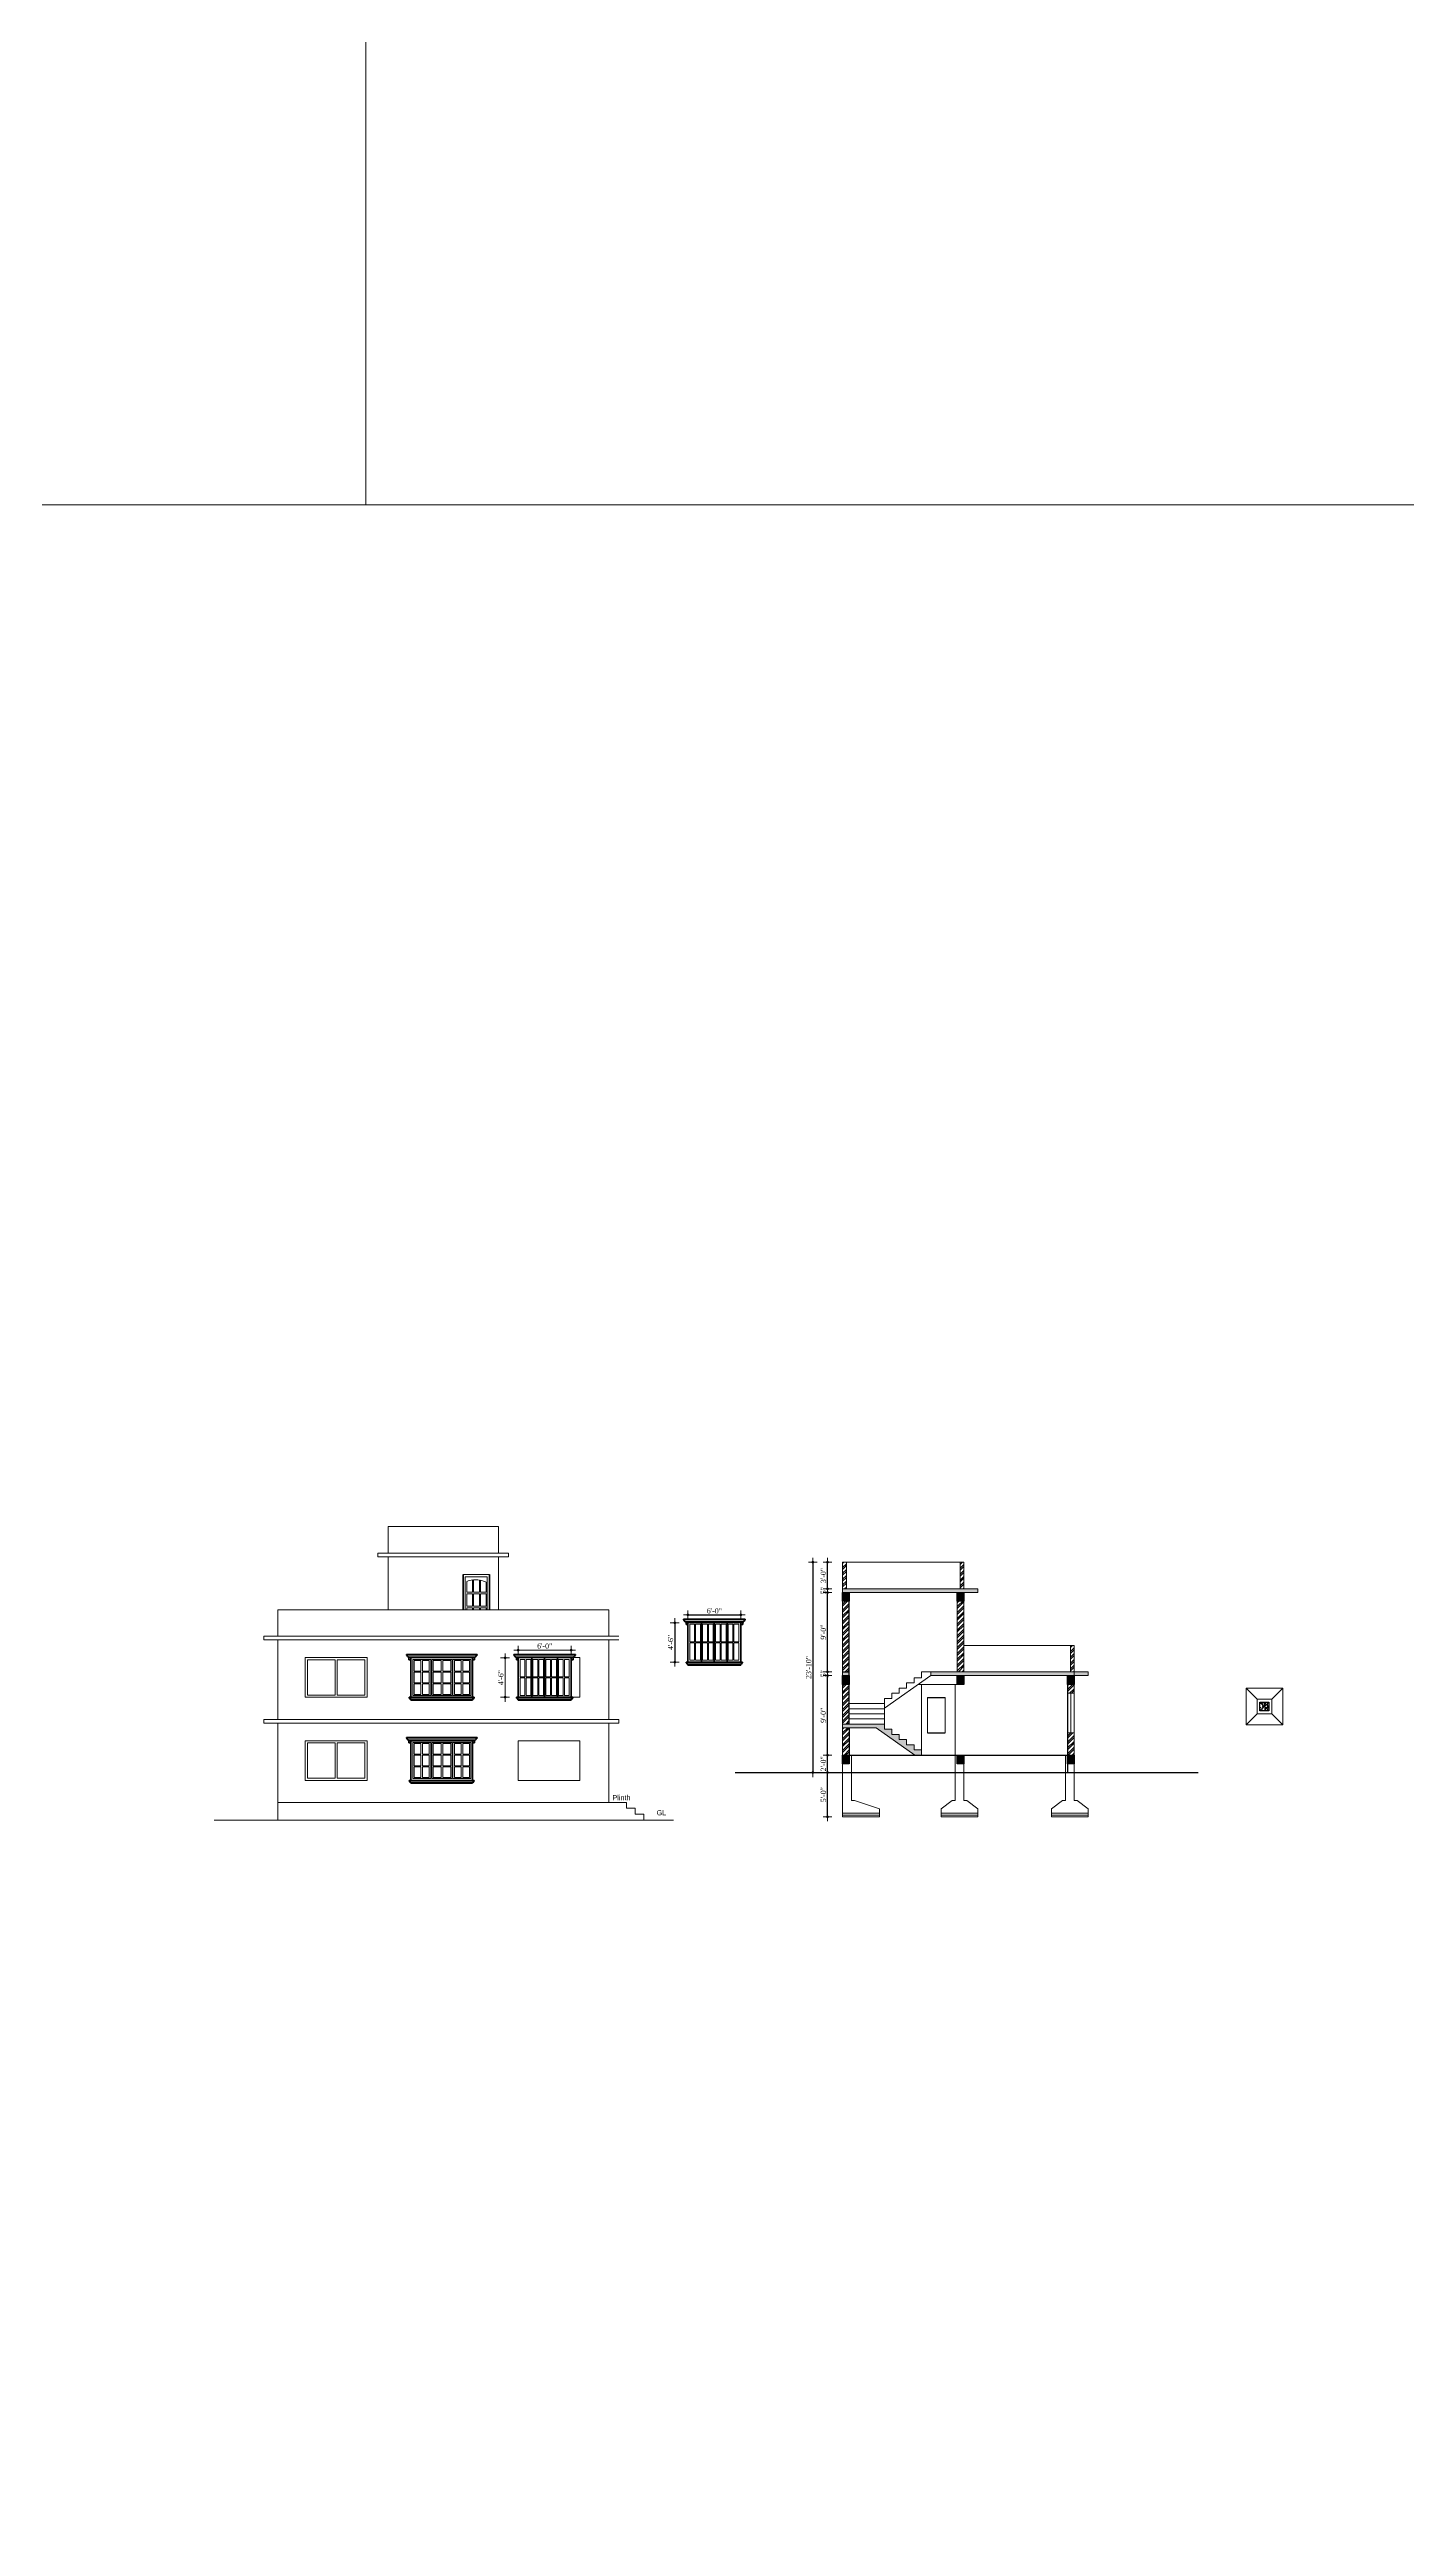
# Model space of a CAD drawing. Header units: inches. Extents: x 897 to 49934, y -34925 to -18564.
# Drawn here: x 26377 to 28222, y -31562 to -28199 of the extents above; entities that cross this region are included whole.
import ezdxf

# ---------------------------------------------------------------- set-up
doc = ezdxf.new("R2010")
doc.units = ezdxf.units.IN
doc.header["$LTSCALE"] = 35
doc.header["$MEASUREMENT"] = 0
doc.header["$PDMODE"] = 34
for name, color, linetype, lineweight in [('CORNICE', 150, 'Continuous', 9), ('DIMENSION', 115, 'Continuous', 15), ('DOOR ELEVATION', 21, 'Continuous', 15), ('ELEVATION', 30, 'Continuous', 35), ('HACTH', 8, 'Continuous', 13), ('SES- Door&Window', 21, 'Continuous', 15), ('SES-Access Road', 2, 'Continuous', 15), ('SES-column', 1, 'Continuous', 30), ('SES-DIMENSION', 142, 'Continuous', 13), ('SES-Elevation', 4, 'Continuous', 15), ('SES-HACTH', 8, 'Continuous', 13), ('SES-REBARS', 1, 'Continuous', 40), ('SES-Wall Plan', 6, 'Continuous', 30), ('WINDOW FRAME', 3, 'Continuous', 15)]:
    doc.layers.add(name, color=color, linetype=linetype, lineweight=lineweight)
doc.layers.add('Layer 1', color=7, linetype='Continuous')
doc.styles.add('7 INCH', font='times.ttf', dxfattribs={"height": 7})
doc.styles.get("Standard").update_dxf_attribs({"font": 'arial.ttf'})
doc.dimstyles.new('7 INCH', dxfattribs={"dimscale": 0, "dimtxt": 7, "dimasz": 1, "dimexe": 2, "dimexo": 9, "dimgap": 2, "dimtad": 1, "dimdec": 0, "dimzin": 3, "dimdsep": 46, "dimlunit": 4, "dimtxsty": '7 INCH', "dimblk": 'DIM', "dimcen": 3, "dimdle": 3, "dimse1": 1, "dimse2": 1, "dimclrd": 256, "dimclre": 256, "dimclrt": 7, "dimadec": 1, "dimazin": 2, "dimtfac": 1, "dimtdec": 0, "dimtix": 1, "dimtofl": 0, "dimtmove": 2, "dimatfit": 3, "dimldrblk": 'ARW', "dimfxl": 2, "dimfrac": 2, "dimtolj": 2, "dimtzin": 0, "dimarcsym": 0})
pattern_1 = [(45, (2382.5, -12414), (-3.9774756, 3.9774756), []), (45, (2385.1517, -12414), (-3.9774756, 3.9774756), [])]

# ---------------------------------------------------------------- blocks, each defined once
blk = doc.blocks.new('dfdsa')
at = {"layer": 'CORNICE'}
for p, q in [((59732.9, -14585.2), (59636.9, -14585.2)), ((59730.6, -14587.3), (59639.2, -14587.3)), ((59730.1, -14587.8), (59639.7, -14587.8)), ((59642.9, -14589), (59640.4, -14589)), ((59642.9, -14591), (59640.4, -14591)), ((59726.9, -14589), (59729.4, -14589)), ((59726.9, -14591), (59729.4, -14591)), ((59729.2, -14643.5), (59640.6, -14643.5)), ((59726.9, -14645.5), (59642.9, -14645.5))]:
    blk.add_line(p, q, dxfattribs=at)
at = {"layer": 'ELEVATION', "linetype": 'Continuous'}
for p, q in [((59732.9, -14584.2), (59636.9, -14584.2)), ((59636.9, -14585.2), (59636.9, -14584.2)), ((59636.9, -14585.2), (59636.9, -14584.2)), ((59639.2, -14587.3), (59639.2, -14587.8)), ((59639.7, -14587.8), (59639.2, -14587.8)), ((59639.7, -14587.8), (59639.7, -14588.5)), ((59640.4, -14588.5), (59639.7, -14588.5)), ((59640.4, -14588.5), (59640.4, -14591.5)), ((59640.4, -14588.5), (59729.4, -14588.5)), ((59642.9, -14591.5), (59640.4, -14591.5)), ((59726.9, -14591.5), (59729.4, -14591.5)), ((59729.4, -14588.5), (59730.1, -14588.5)), ((59729.4, -14588.5), (59729.4, -14591.5)), ((59730.1, -14587.8), (59730.6, -14587.8)), ((59730.1, -14587.8), (59730.1, -14588.5)), ((59730.6, -14587.3), (59730.6, -14587.8)), ((59732.9, -14585.2), (59732.9, -14584.2)), ((59732.9, -14585.2), (59732.9, -14584.2)), ((59640.6, -14643.5), (59640.6, -14642.5)), ((59729.2, -14642.5), (59640.6, -14642.5)), ((59642.9, -14645.5), (59642.9, -14646.5)), ((59726.9, -14646.5), (59642.9, -14646.5)), ((59726.9, -14645.5), (59726.9, -14646.5)), ((59729.2, -14643.5), (59729.2, -14642.5))]:
    blk.add_line(p, q, dxfattribs=at)
blk.add_lwpolyline([(59642.9, -14588.5), (59726.9, -14588.5), (59726.9, -14642.5), (59642.9, -14642.5)], close=True, dxfattribs=at)
for centre, start, end in [((59636.6, -14586.5), 11.637, 78.363), ((59639.2, -14586), 191.637, 270), ((59730.6, -14586), 270, 348.363), ((59733.2, -14586.5), 101.637, 168.363), ((59640.4, -14644.8), 11.637, 78.363), ((59642.9, -14644.2), 191.637, 270), ((59726.9, -14644.2), 270, 348.363), ((59729.4, -14644.8), 101.637, 168.363)]:
    blk.add_arc(centre, 1.29, start, end, dxfattribs=at)
at = {"layer": 'HACTH', "ltscale": 2}
for points in [[(59647.4, -14592.5), (59656.5, -14592.5), (59656.5, -14606.9), (59647.4, -14606.9)], [(59658.8, -14592.5), (59667.9, -14592.5), (59667.9, -14606.9), (59658.8, -14606.9)], [(59673.3, -14592.5), (59684.2, -14592.5), (59684.2, -14606.9), (59673.3, -14606.9)], [(59686.4, -14592.5), (59697.3, -14592.5), (59697.3, -14606.9), (59686.4, -14606.9)], [(59702.3, -14592.5), (59711.4, -14592.5), (59711.4, -14606.9), (59702.3, -14606.9)], [(59713.6, -14592.5), (59722.7, -14592.5), (59722.7, -14606.9), (59713.6, -14606.9)], [(59647.4, -14608.3), (59656.5, -14608.3), (59656.5, -14622.8), (59647.4, -14622.8)], [(59647.4, -14624.1), (59656.5, -14624.1), (59656.5, -14638.5), (59647.4, -14638.5)], [(59658.8, -14608.3), (59667.9, -14608.3), (59667.9, -14622.8), (59658.8, -14622.8)], [(59658.8, -14624.1), (59667.9, -14624.1), (59667.9, -14638.5), (59658.8, -14638.5)], [(59673.3, -14608.3), (59684.2, -14608.3), (59684.2, -14622.8), (59673.3, -14622.8)], [(59673.3, -14624.1), (59684.2, -14624.1), (59684.2, -14638.5), (59673.3, -14638.5)], [(59686.4, -14608.3), (59697.3, -14608.3), (59697.3, -14622.8), (59686.4, -14622.8)], [(59686.4, -14624.1), (59697.3, -14624.1), (59697.3, -14638.5), (59686.4, -14638.5)], [(59702.3, -14608.3), (59711.4, -14608.3), (59711.4, -14622.8), (59702.3, -14622.8)], [(59702.3, -14624.1), (59711.4, -14624.1), (59711.4, -14638.5), (59702.3, -14638.5)], [(59713.6, -14608.3), (59722.7, -14608.3), (59722.7, -14622.8), (59713.6, -14622.8)], [(59713.6, -14624.1), (59722.7, -14624.1), (59722.7, -14638.5), (59713.6, -14638.5)]]:
    blk.add_lwpolyline(points, close=True, dxfattribs=at)
at = {"layer": 'WINDOW FRAME'}
for points in [[(59645.4, -14591), (59669.9, -14591), (59669.9, -14640), (59645.4, -14640)], [(59671.4, -14591), (59698.9, -14591), (59698.9, -14640), (59671.4, -14640)], [(59700.2, -14591), (59724.7, -14591), (59724.7, -14640), (59700.2, -14640)]]:
    blk.add_lwpolyline(points, close=True, dxfattribs=at)
blk = doc.blocks.new('agx')
at = {"layer": 'HACTH', "transparency": 33554483}
h = blk.add_hatch(color=256, dxfattribs=at)
h.dxf.hatch_style = 1
h.paths.add_polyline_path([(24975, -18022.5), (24966, -18022.5), (24966, -18034.5), (24975, -18034.5)])
at = {"layer": 'SES-column'}
blk.add_lwpolyline([(24966, -18022.5), (24975, -18022.5), (24975, -18034.5), (24966, -18034.5), (24966, -18022.5)], dxfattribs=at)
blk = doc.blocks.new('c11')
at = {"layer": 'SES-HACTH', "linetype": 'ByBlock'}
h = blk.add_hatch(dxfattribs=at)
h.set_pattern_fill('AR-CONC', color=256)
h.set_pattern_definition([(50, (-20422.33, 19414.4167), (7.1726018, -0.6275213), [0.75, -8.25]), (355, (-20422.33, 19414.417), (-1.3875133, 7.5219213), [0.6, -6.6]), (100.451444, (-20421.732, 19414.3644), (5.7850885, 6.8943999), [0.637402, -7.0114211]), (46.1842, (-20422.33, 19416.417), (10.6724133, -1.6551928), [1.125, -12.375]), (96.635635, (-20421.441, 19416.279), (9.3466195, 9.741186), [0.9561034, -10.5171376]), (351.184164, (-20422.33, 19416.417), (9.3466195, 9.741186), [0.9, -9.9]), (21, (-20421.33, 19415.9167), (5.9690705, -4.0261889), [0.75, -8.25]), (326, (-20421.33, 19415.917), (2.4331533, 7.2515005), [0.6, -6.6]), (71.451445, (-20420.8325, 19415.581), (8.4022238, 3.2253115), [0.6374019, -7.0114211]), (37.5, (-20422.33, 19414.4167), (0.12159855, 3.32893854), [0, -6.52, 0, -6.7, 0, -6.625]), (7.5, (-20422.33, 19414.4167), (2.63069537, 3.9441171), [0, -3.82, 0, -6.37, 0, -2.525]), (327.5, (-20424.56, 19414.4167), (5.33822436, -0.22554872), [0, -2.5, 0, -7.8, 0, -10.35]), (317.5, (-20425.56, 19414.4167), (5.8318617, 1.0010498), [0, -3.25, 0, -5.18, 0, -7.35])])
h.paths.add_polyline_path([(-6, 6), (-6, -6), (6, -6), (6, 6)])
for p, q in [((-6, 6), (6, -6)), ((6, 6), (-6, -6))]:
    blk.add_line(p, q, dxfattribs=at)
at = {"layer": 'SES-Wall Plan', "linetype": 'ByBlock'}
blk.add_lwpolyline([(-6, 6), (6, 6), (6, -6), (-6, -6)], close=True, dxfattribs=at)
blk = doc.blocks.new('DIM')
at = {"layer": 'SES-DIMENSION'}
h = blk.add_hatch(color=256, dxfattribs=at)
h.paths.add_polyline_path([(0, 1.3), (0, 0), (1.3, 0, 0.414214)])
h.paths.add_polyline_path([(1.3, 0), (0, 0), (0, -1.3, 0.414214)])
h.paths.add_polyline_path([(0, 0), (-1.3, 0, 0.414214), (0, -1.3)])
h.paths.add_polyline_path([(0, 1.3, 0.414214), (-1.3, 0), (0, 0)])
for p, q in [((-6, 0), (6, 0)), ((0, 6), (0, -6))]:
    blk.add_line(p, q, dxfattribs=at)
blk.add_circle((0, 0), 1.28, dxfattribs=at)
blk = doc.blocks.new('*D879')
at = {"layer": 'Defpoints', "color": 0, "transparency": 16777216}
for p in [(27435, -30542.5), (27455.6, -30542.5), (27455.6, -30602.5)]:
    blk.add_point(p, dxfattribs=at)
at = {"layer": 'SES-Access Road', "lineweight": -2, "transparency": 16777216}
blk.add_line((27435, -30601.5), (27435, -30543.5), dxfattribs=at)
for p, rotation in [((27435, -30542.5), 90), ((27435, -30602.5), 270)]:
    blk.add_blockref('DIM', p, dxfattribs=dict(at, rotation=rotation))
at = {"layer": 'SES-Access Road', "color": 7, "transparency": 16777216, "insert": (27429.4, -30572.5), "char_height": 7, "attachment_point": 5, "rotation": 90, "style": '7 INCH'}
blk.add_mtext('\\A2;5\'-0"', dxfattribs=at)
blk = doc.blocks.new('ARW')
at = {"layer": 'SES-DIMENSION'}
blk.add_lwpolyline([(10, 0, 0, 6, 0), (0, 0, 0, 0, 0), (10, 0, 0, 0, 0)], format="xyseb", dxfattribs=at)
blk = doc.blocks.new('*D880')
at = {"layer": 'Defpoints', "color": 0, "transparency": 16777216}
for p in [(27435, -30518.5), (27455.6, -30518.5), (27455.6, -30542.5)]:
    blk.add_point(p, dxfattribs=at)
at = {"layer": 'SES-Access Road', "lineweight": -2, "transparency": 16777216}
blk.add_line((27435, -30541.5), (27435, -30519.5), dxfattribs=at)
for p, rotation in [((27435, -30518.5), 90), ((27435, -30542.5), 270)]:
    blk.add_blockref('DIM', p, dxfattribs=dict(at, rotation=rotation))
at = {"layer": 'SES-Access Road', "color": 7, "transparency": 16777216, "insert": (27429.4, -30530.5), "char_height": 7, "attachment_point": 5, "rotation": 90, "style": '7 INCH'}
blk.add_mtext('\\A2;2\'-0"', dxfattribs=at)
blk = doc.blocks.new('*D881')
at = {"layer": 'Defpoints', "color": 0, "transparency": 16777216}
for p in [(27435, -30410.5), (27455.6, -30410.5), (27455.6, -30518.5)]:
    blk.add_point(p, dxfattribs=at)
at = {"layer": 'SES-Access Road', "lineweight": -2, "transparency": 16777216}
blk.add_line((27435, -30517.5), (27435, -30411.5), dxfattribs=at)
for p, rotation in [((27435, -30410.5), 90), ((27435, -30518.5), 270)]:
    blk.add_blockref('DIM', p, dxfattribs=dict(at, rotation=rotation))
at = {"layer": 'SES-Access Road', "color": 7, "transparency": 16777216, "insert": (27429.4, -30464.5), "char_height": 7, "attachment_point": 5, "rotation": 90, "style": '7 INCH'}
blk.add_mtext('\\A2;9\'-0"', dxfattribs=at)
blk = doc.blocks.new('*D882')
at = {"layer": 'Defpoints', "color": 0, "transparency": 16777216}
for p in [(27435, -30405.5), (27455.6, -30405.5), (27455.6, -30410.5)]:
    blk.add_point(p, dxfattribs=at)
at = {"layer": 'SES-Access Road', "lineweight": -2, "transparency": 16777216}
for p, q in [((27435, -30404.5), (27435, -30403.5)), ((27435, -30411.5), (27435, -30412.5))]:
    blk.add_line(p, q, dxfattribs=at)
for p, rotation in [((27435, -30405.5), 270), ((27435, -30410.5), 90)]:
    blk.add_blockref('DIM', p, dxfattribs=dict(at, rotation=rotation))
at = {"layer": 'SES-Access Road', "color": 7, "transparency": 16777216, "insert": (27429.4, -30408), "char_height": 7, "attachment_point": 5, "rotation": 90, "style": '7 INCH'}
blk.add_mtext('\\A2;5"', dxfattribs=at)
blk = doc.blocks.new('*D883')
at = {"layer": 'Defpoints', "color": 0, "transparency": 16777216}
for p in [(27435, -30297.5), (27455.6, -30297.5), (27455.6, -30405.5)]:
    blk.add_point(p, dxfattribs=at)
at = {"layer": 'SES-Access Road', "lineweight": -2, "transparency": 16777216}
blk.add_line((27435, -30404.5), (27435, -30298.5), dxfattribs=at)
for p, rotation in [((27435, -30297.5), 90), ((27435, -30405.5), 270)]:
    blk.add_blockref('DIM', p, dxfattribs=dict(at, rotation=rotation))
at = {"layer": 'SES-Access Road', "color": 7, "transparency": 16777216, "insert": (27429.4, -30351.5), "char_height": 7, "attachment_point": 5, "rotation": 90, "style": '7 INCH'}
blk.add_mtext('\\A2;9\'-0"', dxfattribs=at)
blk = doc.blocks.new('*D884')
at = {"layer": 'Defpoints', "color": 0, "transparency": 16777216}
for p in [(27435, -30292.5), (27455.6, -30292.5), (27455.6, -30297.5)]:
    blk.add_point(p, dxfattribs=at)
at = {"layer": 'SES-Access Road', "lineweight": -2, "transparency": 16777216}
for p, q in [((27435, -30291.5), (27435, -30290.5)), ((27435, -30298.5), (27435, -30299.5))]:
    blk.add_line(p, q, dxfattribs=at)
for p, rotation in [((27435, -30292.5), 270), ((27435, -30297.5), 90)]:
    blk.add_blockref('DIM', p, dxfattribs=dict(at, rotation=rotation))
at = {"layer": 'SES-Access Road', "color": 7, "transparency": 16777216, "insert": (27429.4, -30295), "char_height": 7, "attachment_point": 5, "rotation": 90, "style": '7 INCH'}
blk.add_mtext('\\A2;5"', dxfattribs=at)
blk = doc.blocks.new('*D885')
at = {"layer": 'Defpoints', "color": 0, "transparency": 16777216}
for p in [(27435, -30256.5), (27455.6, -30256.5), (27455.6, -30292.5)]:
    blk.add_point(p, dxfattribs=at)
at = {"layer": 'SES-Access Road', "lineweight": -2, "transparency": 16777216}
blk.add_line((27435, -30291.5), (27435, -30257.5), dxfattribs=at)
for p, rotation in [((27435, -30256.5), 90), ((27435, -30292.5), 270)]:
    blk.add_blockref('DIM', p, dxfattribs=dict(at, rotation=rotation))
at = {"layer": 'SES-Access Road', "color": 7, "transparency": 16777216, "insert": (27429.4, -30274.5), "char_height": 7, "attachment_point": 5, "rotation": 90, "style": '7 INCH'}
blk.add_mtext('\\A2;3\'-0"', dxfattribs=at)
blk = doc.blocks.new('*D886')
at = {"layer": 'Defpoints', "color": 0, "transparency": 16777216}
for p in [(27460.6, -30256.5), (27415, -30542.5), (27455.6, -30542.5)]:
    blk.add_point(p, dxfattribs=at)
at = {"layer": 'SES-Access Road', "lineweight": -2, "transparency": 16777216}
blk.add_line((27415, -30257.5), (27415, -30541.5), dxfattribs=at)
for p, rotation in [((27415, -30256.5), 90), ((27415, -30542.5), 270)]:
    blk.add_blockref('DIM', p, dxfattribs=dict(at, rotation=rotation))
at = {"layer": 'SES-Access Road', "color": 7, "transparency": 16777216, "insert": (27409.4, -30399.5), "char_height": 7, "attachment_point": 5, "rotation": 90, "style": '7 INCH'}
blk.add_mtext('\\A2;23\'-10"', dxfattribs=at)
blk = doc.blocks.new('*D1070')
at = {"layer": 'Defpoints', "color": 0, "lineweight": -2, "ltscale": 2, "transparency": 16777216}
for p in [(62946.8, 9707), (62928.9, 9653.5), (62946.8, 9653.5)]:
    blk.add_point(p, dxfattribs=at)
at = {"layer": 'DIMENSION', "lineweight": -2, "ltscale": 2, "transparency": 16777216}
blk.add_line((62928.9, 9706), (62928.9, 9654.5), dxfattribs=at)
for p, rotation in [((62928.9, 9707), 90), ((62928.9, 9653.5), 270)]:
    blk.add_blockref('DIM', p, dxfattribs=dict(at, rotation=rotation))
at = {"layer": 'DIMENSION', "color": 7, "ltscale": 2, "transparency": 16777216, "insert": (62923.3, 9680.3), "char_height": 7, "attachment_point": 5, "rotation": 90, "style": '7 INCH'}
blk.add_mtext('\\A2;4\'-6"', dxfattribs=at)
blk = doc.blocks.new('*D1071')
at = {"layer": 'Defpoints', "color": 0, "lineweight": -2, "ltscale": 2, "transparency": 16777216}
for p in [(62946.8, 9707), (63018.8, 9717.6), (63018.8, 9707)]:
    blk.add_point(p, dxfattribs=at)
at = {"layer": 'DIMENSION', "lineweight": -2, "ltscale": 2, "transparency": 16777216}
blk.add_line((62947.8, 9717.6), (63017.8, 9717.6), dxfattribs=at)
at = {"layer": 'DIMENSION', "lineweight": -2, "ltscale": 2, "transparency": 16777216, "rotation": 180}
blk.add_blockref('DIM', (62946.8, 9717.6), dxfattribs=at)
at = {"layer": 'DIMENSION', "lineweight": -2, "ltscale": 2, "transparency": 16777216}
blk.add_blockref('DIM', (63018.8, 9717.6), dxfattribs=at)
at = {"layer": 'DIMENSION', "color": 7, "ltscale": 2, "transparency": 16777216, "insert": (62982.8, 9723.1), "char_height": 7, "attachment_point": 5, "style": '7 INCH'}
blk.add_mtext('\\A2;6\'-0"', dxfattribs=at)
blk = doc.blocks.new('*D1073')
at = {"layer": 'Defpoints', "color": 0, "ltscale": 2, "transparency": 16777216}
for p in [(27245.2, -30338.6), (27227.3, -30392.1), (27245.2, -30392.1)]:
    blk.add_point(p, dxfattribs=at)
at = {"layer": 'DIMENSION', "lineweight": -2, "ltscale": 2, "transparency": 16777216}
blk.add_line((27227.3, -30339.6), (27227.3, -30391.1), dxfattribs=at)
for p, rotation in [((27227.3, -30338.6), 90), ((27227.3, -30392.1), 270)]:
    blk.add_blockref('DIM', p, dxfattribs=dict(at, rotation=rotation))
at = {"layer": 'DIMENSION', "color": 7, "ltscale": 2, "transparency": 16777216, "insert": (27221.7, -30365.4), "char_height": 7, "attachment_point": 5, "rotation": 90, "style": '7 INCH'}
blk.add_mtext('\\A2;4\'-6"', dxfattribs=at)
blk = doc.blocks.new('*D1074')
at = {"layer": 'Defpoints', "color": 0, "ltscale": 2, "transparency": 16777216}
for p in [(27317.2, -30328.1), (27245.2, -30338.6), (27317.2, -30338.6)]:
    blk.add_point(p, dxfattribs=at)
at = {"layer": 'DIMENSION', "lineweight": -2, "ltscale": 2, "transparency": 16777216}
blk.add_line((27246.2, -30328.1), (27316.2, -30328.1), dxfattribs=at)
at = {"layer": 'DIMENSION', "lineweight": -2, "ltscale": 2, "transparency": 16777216, "rotation": 180}
blk.add_blockref('DIM', (27245.2, -30328.1), dxfattribs=at)
at = {"layer": 'DIMENSION', "lineweight": -2, "ltscale": 2, "transparency": 16777216}
blk.add_blockref('DIM', (27317.2, -30328.1), dxfattribs=at)
at = {"layer": 'DIMENSION', "color": 7, "ltscale": 2, "transparency": 16777216, "insert": (27281.2, -30322.6), "char_height": 7, "attachment_point": 5, "style": '7 INCH'}
blk.add_mtext('\\A2;6\'-0"', dxfattribs=at)
blk = doc.blocks.new('A$C12450426')
at = {"layer": 'CORNICE'}
for p, q in [((78, 57.3), (-6, 57.3)), ((75.7, 55.2), (-3.7, 55.2)), ((75.2, 54.7), (-3.2, 54.7)), ((0, 53.5), (-2.5, 53.5)), ((0, 51.5), (-2.5, 51.5)), ((72, 53.5), (74.5, 53.5)), ((72, 51.5), (74.5, 51.5)), ((74.3, -1), (-2.3, -1)), ((72, -3), (0, -3))]:
    blk.add_line(p, q, dxfattribs=at)
at = {"layer": 'DIMENSION', "ltscale": 2}
for p, q in [((9.1, 51.5), (9.1, 27.8)), ((10.6, 51.5), (10.6, 27.8)), ((26.5, 51.5), (26.5, 27.8)), ((28, 51.5), (28, 27.8)), ((43.9, 51.5), (43.9, 27.8)), ((45.4, 51.5), (45.4, 27.8)), ((61.2, 51.5), (61.2, 27.8)), ((62.7, 51.5), (62.7, 27.8)), ((2.5, 27.8), (9.1, 27.8)), ((2.5, 26.3), (9.1, 26.3)), ((9.1, 26.3), (9.1, 2.5)), ((10.6, 27.8), (17.1, 27.8)), ((10.6, 26.3), (10.6, 2.5)), ((10.6, 26.3), (17.1, 26.3)), ((19.9, 27.8), (26.5, 27.8)), ((19.9, 26.3), (26.5, 26.3)), ((26.5, 26.3), (26.5, 2.5)), ((28, 27.8), (34.6, 27.8)), ((28, 26.3), (28, 2.5)), ((28, 26.3), (34.6, 26.3)), ((37.4, 27.8), (43.9, 27.8)), ((37.4, 26.3), (43.9, 26.3)), ((43.9, 26.3), (43.9, 2.5)), ((45.4, 27.8), (52, 27.8)), ((45.4, 26.3), (45.4, 2.5)), ((45.4, 26.3), (52, 26.3)), ((54.6, 27.8), (61.2, 27.8)), ((54.6, 26.3), (61.2, 26.3)), ((61.2, 26.3), (61.2, 2.5)), ((62.7, 27.8), (69.2, 27.8)), ((62.7, 26.3), (62.7, 2.5)), ((62.7, 26.3), (69.2, 26.3))]:
    blk.add_line(p, q, dxfattribs=at)
at = {"layer": 'ELEVATION', "linetype": 'Continuous'}
for p, q in [((78, 58.3), (-6, 58.3)), ((-6, 57.3), (-6, 58.3)), ((-6, 57.3), (-6, 58.3)), ((-3.7, 55.2), (-3.7, 54.7)), ((-3.2, 54.7), (-3.7, 54.7)), ((-3.2, 54.7), (-3.2, 54)), ((-2.5, 54), (-3.2, 54)), ((-2.5, 54), (-2.5, 51)), ((-2.5, 54), (74.5, 54)), ((0, 51), (-2.5, 51)), ((18.5, 54), (18.5, 0)), ((35.9, 54), (35.9, 0)), ((53.3, 54), (53.3, 0)), ((72, 51), (74.5, 51)), ((74.5, 54), (75.2, 54)), ((74.5, 54), (74.5, 51)), ((75.2, 54.7), (75.7, 54.7)), ((75.2, 54.7), (75.2, 54)), ((75.7, 55.2), (75.7, 54.7)), ((78, 57.3), (78, 58.3)), ((78, 57.3), (78, 58.3)), ((-2.3, -1), (-2.3, 0)), ((74.3, 0), (-2.3, 0)), ((74.3, -1), (74.3, 0)), ((0, -3), (0, -4)), ((72, -4), (0, -4)), ((72, -3), (72, -4))]:
    blk.add_line(p, q, dxfattribs=at)
blk.add_lwpolyline([(0, 54), (72, 54), (72, 0), (0, 0)], close=True, dxfattribs=at)
for centre, start, end in [((-6.3, 56), 11.637, 78.363), ((-3.7, 56.5), 191.637, 270), ((75.7, 56.5), 270, 348.363), ((78.3, 56), 101.637, 168.363), ((-2.5, -2.3), 11.637, 78.363), ((0, -1.7), 191.637, 270), ((72, -1.7), 270, 348.363), ((74.5, -2.3), 101.637, 168.363)]:
    blk.add_arc(centre, 1.29, start, end, dxfattribs=at)
at = {"layer": 'WINDOW FRAME'}
for points in [[(2.5, 27.8), (2.5, 51.5), (9.1, 51.5)], [(10.6, 51.5), (17.1, 51.5), (17.1, 27.8)], [(19.9, 27.8), (19.9, 51.5), (26.5, 51.5)], [(28, 51.5), (34.6, 51.5), (34.6, 27.8)], [(37.4, 27.8), (37.4, 51.5), (43.9, 51.5)], [(45.4, 51.5), (52, 51.5), (52, 27.8)], [(54.6, 27.8), (54.6, 51.5), (61.2, 51.5)], [(62.7, 51.5), (69.2, 51.5), (69.2, 27.8)], [(9.1, 2.5), (2.5, 2.5), (2.5, 26.3)], [(17.1, 26.3), (17.1, 2.5), (10.6, 2.5)], [(26.5, 2.5), (19.9, 2.5), (19.9, 26.3)], [(34.6, 26.3), (34.6, 2.5), (28, 2.5)], [(43.9, 2.5), (37.4, 2.5), (37.4, 26.3)], [(52, 26.3), (52, 2.5), (45.4, 2.5)], [(61.2, 2.5), (54.6, 2.5), (54.6, 26.3)], [(69.2, 26.3), (69.2, 2.5), (62.7, 2.5)]]:
    blk.add_lwpolyline(points, dxfattribs=at)
at = {"layer": 'DIMENSION', "ltscale": 2}
dim = blk.add_linear_dim(base=(72, 64), p1=(0, 53.5), p2=(72, 53.5), dimstyle='7 INCH', override={"dimscale": 1}, dxfattribs=at)
dim.commit()
dim.dimension.update_dxf_attribs({"geometry": '*D1071', "text_midpoint": (36, 69.6), "insert": (-62946.8, -9653.5)})
dim = blk.add_linear_dim(base=(-17.9005636, 0), p1=(0, 53.5), p2=(0, 0), angle=90, dimstyle='7 INCH', override={"dimscale": 1}, dxfattribs=at)
dim.commit()
dim.dimension.update_dxf_attribs({"geometry": '*D1070', "text_midpoint": (-23.461126, 26.75), "insert": (-62946.8044633, -9653.5343825)})

msp = doc.modelspace()

# ---------------------------------------------------------------- hatches: boundary and pattern name
at = {"layer": 'HACTH', "transparency": 33554483}
h = msp.add_hatch(dxfattribs=at)
h.set_pattern_fill('ANSI32', color=256, scale=15)
h.set_pattern_definition([(45, (2222.6086, -12301), (-3.9774756, 3.9774756), []), (45, (2225.26, -12301), (-3.9774756, 3.9774756), [])])
h.paths.add_polyline_path([(27455.61, -30256.5), (27460.61, -30256.5), (27460.61, -30292.5), (27455.61, -30292.5)])
h = msp.add_hatch(dxfattribs=at)
h.set_pattern_fill('ANSI32', color=256, scale=15)
h.set_pattern_definition([(45, (2232.6086, -12301), (-3.9774756, 3.9774756), []), (45, (2235.26, -12301), (-3.9774756, 3.9774756), [])])
h.paths.add_polyline_path([(27620.5, -30256.5), (27615.5, -30256.5), (27615.5, -30292.5), (27620.5, -30292.5)])
h = msp.add_hatch(color=256, dxfattribs=at)
h.dxf.hatch_style = 1
h.paths.add_polyline_path([(27639.5, -30292.5), (27455.61, -30292.5), (27455.61, -30297.5), (27639.5, -30297.5)])
h = msp.add_hatch(dxfattribs=at)
h.set_pattern_fill('ANSI32', color=256, scale=15)
h.set_pattern_definition(pattern_1)
h.paths.add_polyline_path([(27620.5, -30297.5), (27611.5, -30297.5), (27611.5, -30405.5), (27620.5, -30405.5)])
h.paths.add_polyline_path([(27464.61, -30297.5), (27455.61, -30297.5), (27455.61, -30405.5), (27464.61, -30405.5)])
h = msp.add_hatch(dxfattribs=at)
h.set_pattern_fill('ANSI32', color=256, scale=15)
h.set_pattern_definition(pattern_1)
h.paths.add_polyline_path([(27770.39, -30369.5), (27765.39, -30369.5), (27765.39, -30405.5), (27770.39, -30405.5)])
h = msp.add_hatch(color=256, dxfattribs=at)
h.dxf.hatch_style = 1
h.paths.add_polyline_path([(27464.61, -30405.5), (27455.61, -30405.5), (27455.61, -30410.5), (27464.61, -30410.5)])
h.paths.add_polyline_path([(27789.39, -30405.5), (27575.61, -30405.5), (27575.61, -30410.5), (27789.39, -30410.5)])
h = msp.add_hatch(dxfattribs=at)
h.set_pattern_fill('ANSI32', color=256, scale=15)
h.set_pattern_definition(pattern_1)
h.paths.add_polyline_path([(27464.61, -30410.5), (27455.61, -30410.5), (27455.61, -30476.5), (27464.61, -30476.5)])
h.paths.add_polyline_path([(27464.61, -30481.5), (27455.61, -30481.5), (27455.61, -30518.5), (27464.61, -30518.5)])
h = msp.add_hatch(dxfattribs=at)
h.set_pattern_fill('ANSI32', color=256, scale=15)
h.set_pattern_definition(pattern_1)
h.paths.add_polyline_path([(27770.39, -30488.5), (27761.39, -30488.5), (27761.39, -30518.5), (27770.39, -30518.5)])
h.paths.add_polyline_path([(27770.39, -30422.5), (27761.39, -30422.5), (27761.39, -30434.5), (27770.39, -30434.5)])
h = msp.add_hatch(color=256, dxfattribs=at)
h.dxf.hatch_style = 1
h.paths.add_polyline_path([(27532.61, -30490.5), (27522.61, -30490.5), (27522.61, -30483.5), (27512.61, -30483.5), (27512.61, -30476.5), (27455.61, -30476.5), (27455.61, -30481.5), (27501.03, -30481.5), (27553.89, -30518.5), (27562.61, -30518.5), (27562.61, -30511.5), (27552.61, -30511.5), (27552.61, -30504.5), (27542.61, -30504.5), (27542.61, -30497.5), (27532.61, -30497.5)])

# ---------------------------------------------------------------- linework, layer by layer
at = {"layer": 'CORNICE'}
for p, q in [((27323.17, -30334.88), (27239.17, -30334.88)), ((27320.91, -30336.91), (27241.43, -30336.91)), ((27320.41, -30337.4), (27241.93, -30337.4)), ((27245.17, -30338.65), (27242.67, -30338.65)), ((27245.17, -30340.65), (27242.67, -30340.65)), ((27317.17, -30338.65), (27319.67, -30338.65)), ((27317.17, -30340.65), (27319.67, -30340.65)), ((27319.43, -30393.15), (27242.91, -30393.15)), ((27317.17, -30395.18), (27245.17, -30395.18))]:
    msp.add_line(p, q, dxfattribs=at)
at = {"layer": 'DIMENSION', "ltscale": 2}
for p, q in [((27247.67, -30364.4), (27254.23, -30364.4)), ((27247.67, -30365.9), (27254.23, -30365.9)), ((27254.23, -30340.65), (27254.23, -30364.4)), ((27254.23, -30365.9), (27254.23, -30389.65)), ((27255.73, -30340.65), (27255.73, -30364.4)), ((27255.73, -30364.4), (27262.29, -30364.4)), ((27255.73, -30365.9), (27255.73, -30389.65)), ((27255.73, -30365.9), (27262.29, -30365.9)), ((27265.11, -30364.4), (27271.67, -30364.4)), ((27265.11, -30365.9), (27271.67, -30365.9)), ((27271.67, -30340.65), (27271.67, -30364.4)), ((27271.67, -30365.9), (27271.67, -30389.65)), ((27273.17, -30340.65), (27273.17, -30364.4)), ((27273.17, -30364.4), (27279.73, -30364.4)), ((27273.17, -30365.9), (27273.17, -30389.65)), ((27273.17, -30365.9), (27279.73, -30365.9)), ((27282.53, -30364.4), (27289.09, -30364.4)), ((27282.53, -30365.9), (27289.09, -30365.9)), ((27289.09, -30340.65), (27289.09, -30364.4)), ((27289.09, -30365.9), (27289.09, -30389.65)), ((27290.59, -30340.65), (27290.59, -30364.4)), ((27290.59, -30364.4), (27297.16, -30364.4)), ((27290.59, -30365.9), (27290.59, -30389.65)), ((27290.59, -30365.9), (27297.16, -30365.9)), ((27299.79, -30364.4), (27306.35, -30364.4)), ((27299.79, -30365.9), (27306.35, -30365.9)), ((27306.35, -30340.65), (27306.35, -30364.4)), ((27306.35, -30365.9), (27306.35, -30389.65)), ((27307.85, -30340.65), (27307.85, -30364.4)), ((27307.85, -30364.4), (27314.41, -30364.4)), ((27307.85, -30365.9), (27307.85, -30389.65)), ((27307.85, -30365.9), (27314.41, -30365.9))]:
    msp.add_line(p, q, dxfattribs=at)
for points in [[(26952.38, -30280.47), (26952.38, -30296.97), (26944.65, -30296.97), (26944.65, -30282.36)], [(26961.64, -30280.59), (26961.64, -30296.97), (26953.91, -30296.97), (26953.91, -30280.32)], [(26970.99, -30283.4), (26970.99, -30296.97), (26963.26, -30296.97), (26963.26, -30280.88)], [(26944.65, -30321), (26944.65, -30318.58), (26952.38, -30318.58), (26952.38, -30321)], [(26953.91, -30321), (26953.91, -30318.58), (26961.64, -30318.58), (26961.64, -30321)], [(26963.26, -30321), (26963.26, -30318.58), (26970.99, -30318.58), (26970.99, -30321)]]:
    msp.add_lwpolyline(points, dxfattribs=at)
for points in [[(26944.65, -30299.26), (26952.38, -30299.26), (26952.38, -30315.98), (26944.65, -30315.98)], [(26953.91, -30299.26), (26961.64, -30299.26), (26961.64, -30315.98), (26953.91, -30315.98)], [(26963.26, -30299.26), (26970.99, -30299.26), (26970.99, -30315.98), (26963.26, -30315.98)]]:
    msp.add_lwpolyline(points, close=True, dxfattribs=at)
for start, end in [(97.02486, 110.35454), (81.48444, 94.44203), (65.11157, 78.73634)]:
    msp.add_arc((26956.57, -30314.49), 34.27, start, end, dxfattribs=at)
at = {"layer": 'DOOR ELEVATION'}
for p, q in [((26942.5, -30276), (26942.5, -30321)), ((26942.5, -30276), (26972.5, -30276)), ((26972.5, -30276), (26972.5, -30321))]:
    msp.add_line(p, q, dxfattribs=at)
at = {"layer": 'ELEVATION'}
for p, q in [((26939.5, -30273), (26939.5, -30321)), ((26975.5, -30273), (26975.5, -30321))]:
    msp.add_line(p, q, dxfattribs=at)
at = {"layer": 'ELEVATION', "linetype": 'Continuous'}
for p, q in [((27323.17, -30333.88), (27239.17, -30333.88)), ((27239.17, -30334.88), (27239.17, -30333.88)), ((27239.17, -30334.88), (27239.17, -30333.88)), ((27241.43, -30336.91), (27241.43, -30337.4)), ((27241.93, -30337.4), (27241.43, -30337.4)), ((27241.93, -30337.4), (27241.93, -30338.15)), ((27242.67, -30338.15), (27241.93, -30338.15)), ((27242.67, -30338.15), (27242.67, -30341.15)), ((27242.67, -30338.15), (27319.67, -30338.15)), ((27245.17, -30341.15), (27242.67, -30341.15)), ((27263.63, -30338.15), (27263.63, -30392.15)), ((27281.07, -30338.15), (27281.07, -30392.15)), ((27298.49, -30338.15), (27298.49, -30392.15)), ((27317.17, -30341.15), (27319.67, -30341.15)), ((27319.67, -30338.15), (27320.41, -30338.15)), ((27319.67, -30338.15), (27319.67, -30341.15)), ((27320.41, -30337.4), (27320.91, -30337.4)), ((27320.41, -30337.4), (27320.41, -30338.15)), ((27320.91, -30336.91), (27320.91, -30337.4)), ((27323.17, -30334.88), (27323.17, -30333.88)), ((27323.17, -30334.88), (27323.17, -30333.88)), ((27242.91, -30393.15), (27242.91, -30392.15)), ((27319.43, -30392.15), (27242.91, -30392.15)), ((27245.17, -30395.18), (27245.17, -30396.15)), ((27317.17, -30396.15), (27245.17, -30396.15)), ((27317.17, -30395.18), (27317.17, -30396.15)), ((27319.43, -30393.15), (27319.43, -30392.15))]:
    msp.add_line(p, q, dxfattribs=at)
msp.add_lwpolyline([(27245.17, -30338.15), (27317.17, -30338.15), (27317.17, -30392.15), (27245.17, -30392.15)], close=True, dxfattribs=at)
for centre, start, end in [((27238.91, -30336.14), 11.637, 78.363), ((27241.43, -30335.62), 191.637, 270), ((27320.91, -30335.62), 270, 348.363), ((27323.43, -30336.14), 101.637, 168.363), ((27242.65, -30394.41), 11.637, 78.363), ((27245.17, -30393.89), 191.637, 270), ((27317.17, -30393.89), 270, 348.363), ((27319.69, -30394.41), 101.637, 168.363)]:
    msp.add_arc(centre, 1.29, start, end, dxfattribs=at)
at = {"layer": 'Layer 1'}
for p, q in [((27464.61, -30476.5), (27464.61, -30297.5)), ((27455.61, -30405.5), (27464.61, -30405.5)), ((27455.61, -30410.5), (27464.61, -30410.5)), ((27761.39, -30410.5), (27761.39, -30542.5)), ((27571.05, -30440.5), (27594.99, -30440.5)), ((27464.61, -30481.5), (27464.61, -30530.5)), ((27571.05, -30488.5), (27594.99, -30488.5)), ((27455.61, -30518.5), (27770.39, -30518.5)), ((27309.5, -30542.5), (27939, -30542.5))]:
    msp.add_line(p, q, dxfattribs=at)
at = {"layer": 'SES-Access Road'}
for p, q in [((27455.61, -30256.5), (27455.61, -30602.5)), ((27620.5, -30256.5), (27458.11, -30256.5)), ((27639.5, -30292.5), (27455.61, -30292.5)), ((27639.5, -30297.5), (27455.61, -30297.5)), ((27611.5, -30297.5), (27611.5, -30405.5)), ((27620.5, -30297.5), (27620.5, -30405.5)), ((27639.5, -30292.5), (27639.5, -30297.5)), ((27770.39, -30369.5), (27620.5, -30369.5)), ((27770.39, -30580.5), (27770.39, -30369.5)), ((27611.5, -30422.5), (27558.47, -30422.5)), ((27562.61, -30405.5), (27789.39, -30405.5)), ((27562.61, -30422.5), (27562.61, -30518.5)), ((27575.61, -30410.5), (27789.39, -30410.5)), ((27608.5, -30580.5), (27608.5, -30422.5)), ((27789.39, -30410.5), (27789.39, -30405.5)), ((28019, -30442.5), (28004, -30427.5)), ((28039, -30442.5), (28054, -30427.5)), ((27512.61, -30476.5), (27512.61, -30441.5)), ((28019, -30462.5), (28004, -30477.5)), ((28039, -30462.5), (28054, -30477.5)), ((27467.61, -30580.5), (27467.61, -30518.5)), ((27620.5, -30580.5), (27620.5, -30530.5)), ((27758.39, -30580.5), (27758.39, -30518.5)), ((27455.61, -30597.5), (27505.61, -30597.5)), ((27455.61, -30600.5), (27505.61, -30600.5)), ((27467.61, -30580.5), (27471.61, -30580.5)), ((27471.61, -30580.5), (27505.61, -30591.5)), ((27505.61, -30591.5), (27505.61, -30602.5)), ((27589.5, -30591.5), (27589.5, -30602.5)), ((27589.5, -30597.5), (27639.5, -30597.5)), ((27589.5, -30600.5), (27639.5, -30600.5)), ((27604.5, -30580.5), (27608.5, -30580.5)), ((27620.5, -30580.5), (27624.5, -30580.5)), ((27639.5, -30591.5), (27639.5, -30602.5)), ((27739.39, -30591.5), (27739.39, -30602.5)), ((27739.39, -30597.5), (27789.39, -30597.5)), ((27739.39, -30600.5), (27789.39, -30600.5)), ((27754.39, -30580.5), (27758.39, -30580.5)), ((27770.39, -30580.5), (27774.39, -30580.5)), ((27789.39, -30591.5), (27789.39, -30602.5)), ((27455.61, -30602.5), (27505.61, -30602.5)), ((27589.5, -30602.5), (27639.5, -30602.5)), ((27739.39, -30602.5), (27789.39, -30602.5))]:
    msp.add_line(p, q, dxfattribs=at)
for points in [[(26807.5, -25999.5), (32541.5, -25999.5), (32541.5, -28818.5), (26807.5, -28818.5)], [(23903, -28818.5), (32541.5, -28818.5), (32541.5, -34925), (23903, -34925)], [(28019, -30442.5), (28039, -30442.5), (28039, -30462.5), (28019, -30462.5)], [(28023, -30446.5), (28035, -30446.5), (28035, -30458.5), (28023, -30458.5)]]:
    msp.add_lwpolyline(points, close=True, dxfattribs=at)
for points in [[(27455.61, -30292.5), (27455.61, -30256.5), (27460.61, -30256.5), (27460.61, -30292.5)], [(27620.5, -30292.5), (27620.5, -30256.5), (27615.5, -30256.5), (27615.5, -30292.5)], [(27770.39, -30405.5), (27770.39, -30369.5), (27765.39, -30369.5), (27765.39, -30405.5)], [(27512.61, -30448.5), (27512.61, -30441.5), (27522.61, -30441.5), (27522.61, -30434.5), (27532.61, -30434.5), (27532.61, -30427.5), (27542.61, -30427.5), (27542.61, -30420.5), (27552.61, -30420.5), (27552.61, -30413.5), (27562.61, -30413.5), (27562.61, -30405.5)], [(27512.61, -30454.6), (27575.61, -30410.5)], [(27575.61, -30410.5), (27575.61, -30405.5)], [(28004, -30427.5), (28004, -30477.5), (28054, -30477.5), (28054, -30427.5), (28004, -30427.5)], [(27512.61, -30448.5), (27464.61, -30448.5)], [(27512.61, -30455.5), (27464.61, -30455.5)], [(27512.61, -30462.5), (27464.61, -30462.5)], [(27562.61, -30518.5), (27562.61, -30511.5), (27552.61, -30511.5), (27552.61, -30504.5), (27542.61, -30504.5), (27542.61, -30497.5), (27532.61, -30497.5), (27532.61, -30490.5), (27522.61, -30490.5), (27522.61, -30483.5), (27512.61, -30483.5), (27512.61, -30476.5), (27455.61, -30476.5)], [(27553.89, -30518.5), (27501.03, -30481.5), (27455.61, -30481.5)], [(27512.61, -30469.5), (27464.61, -30469.5)], [(27604.5, -30580.5), (27589.5, -30591.5)], [(27624.5, -30580.5), (27639.5, -30591.5)], [(27754.39, -30580.5), (27739.39, -30591.5)], [(27774.39, -30580.5), (27789.39, -30591.5)]]:
    msp.add_lwpolyline(points, dxfattribs=at)
at = {"layer": 'SES-Elevation'}
for p, q in [((26837.5, -30208), (26837.5, -30244)), ((26837.5, -30208), (26987.5, -30208)), ((26987.5, -30208), (26987.5, -30244)), ((26823.5, -30244), (27001.5, -30244)), ((26823.5, -30244), (26823.5, -30249)), ((26823.5, -30249), (27001.5, -30249)), ((26837.5, -30249), (26837.5, -30321)), ((26987.5, -30249), (26987.5, -30321)), ((27001.5, -30244), (27001.5, -30249)), ((26939.5, -30273), (26975.5, -30273)), ((26687.5, -30321), (26687.5, -30357)), ((26687.5, -30321), (27137.5, -30321)), ((27137.5, -30321), (27137.5, -30357)), ((26668.5, -30357), (27151.5, -30357)), ((26668.5, -30357), (26668.5, -30362)), ((26668.5, -30362), (27151.5, -30362)), ((26687.5, -30362), (26687.5, -30470)), ((27137.5, -30362), (27137.5, -30470)), ((26725, -30386), (26809, -30386)), ((26725, -30386), (26725, -30440)), ((26728, -30389), (26765.5, -30389)), ((26728, -30389), (26728, -30437)), ((26765.5, -30389), (26765.5, -30437)), ((26768.5, -30389), (26806, -30389)), ((26768.5, -30389), (26768.5, -30437)), ((26806, -30389), (26806, -30437)), ((26809, -30386), (26809, -30440)), ((26868.5, -30386), (26952.5, -30386)), ((26868.5, -30386), (26868.5, -30440)), ((26952.5, -30386), (26952.5, -30440)), ((27014.5, -30386), (27098.5, -30386)), ((27014.5, -30386), (27014.5, -30440)), ((27098.5, -30386), (27098.5, -30440)), ((26725, -30440), (26809, -30440)), ((26728, -30437), (26765.5, -30437)), ((26768.5, -30437), (26806, -30437)), ((26868.5, -30440), (26952.5, -30440)), ((27014.5, -30440), (27098.5, -30440)), ((26668.5, -30470), (27151.5, -30470)), ((26668.5, -30470), (26668.5, -30475)), ((26668.5, -30475), (27151.5, -30475)), ((26687.5, -30475), (26687.5, -30607)), ((26725, -30499), (26725, -30553)), ((26725, -30499), (26809, -30499)), ((26809, -30499), (26809, -30553)), ((26868.5, -30499), (26868.5, -30553)), ((26868.5, -30499), (26952.5, -30499)), ((26952.5, -30499), (26952.5, -30553)), ((27014.5, -30499), (27014.5, -30553)), ((27014.5, -30499), (27098.5, -30499)), ((27098.5, -30499), (27098.5, -30553)), ((27137.5, -30475), (27137.5, -30583)), ((27151.5, -30470), (27151.5, -30475)), ((26728, -30502), (26765.5, -30502)), ((26728, -30502), (26728, -30550)), ((26765.5, -30502), (26765.5, -30550)), ((26768.5, -30502), (26768.5, -30550)), ((26768.5, -30502), (26806, -30502)), ((26806, -30502), (26806, -30550)), ((26725, -30553), (26809, -30553)), ((26728, -30550), (26765.5, -30550)), ((26768.5, -30550), (26806, -30550)), ((26868.5, -30553), (26952.5, -30553)), ((27014.5, -30553), (27098.5, -30553)), ((26687.5, -30583), (27161.5, -30583)), ((26601.16, -30607), (27225.66, -30607))]:
    msp.add_line(p, q, dxfattribs=at)
msp.add_lwpolyline([(27185.5, -30607), (27185.5, -30599), (27173.5, -30599), (27173.5, -30591), (27161.5, -30591), (27161.5, -30583), (27137.5, -30583)], dxfattribs=at)
at = {"layer": 'WINDOW FRAME'}
for p, q in [((27571.05, -30488.5), (27571.05, -30440.5)), ((27594.99, -30488.5), (27594.99, -30440.5)), ((27761.39, -30434.5), (27770.39, -30434.5)), ((27765.89, -30434.5), (27765.89, -30488.5)), ((27761.39, -30488.5), (27770.39, -30488.5))]:
    msp.add_line(p, q, dxfattribs=at)
for points in [[(27247.67, -30364.4), (27247.67, -30340.65), (27254.23, -30340.65)], [(27254.23, -30389.65), (27247.67, -30389.65), (27247.67, -30365.9)], [(27255.73, -30340.65), (27262.29, -30340.65), (27262.29, -30364.4)], [(27262.29, -30365.9), (27262.29, -30389.65), (27255.73, -30389.65)], [(27265.11, -30364.4), (27265.11, -30340.65), (27271.67, -30340.65)], [(27271.67, -30389.65), (27265.11, -30389.65), (27265.11, -30365.9)], [(27273.17, -30340.65), (27279.73, -30340.65), (27279.73, -30364.4)], [(27279.73, -30365.9), (27279.73, -30389.65), (27273.17, -30389.65)], [(27282.53, -30364.4), (27282.53, -30340.65), (27289.09, -30340.65)], [(27289.09, -30389.65), (27282.53, -30389.65), (27282.53, -30365.9)], [(27290.59, -30340.65), (27297.16, -30340.65), (27297.16, -30364.4)], [(27297.16, -30365.9), (27297.16, -30389.65), (27290.59, -30389.65)], [(27299.79, -30364.4), (27299.79, -30340.65), (27306.35, -30340.65)], [(27306.35, -30389.65), (27299.79, -30389.65), (27299.79, -30365.9)], [(27307.85, -30340.65), (27314.41, -30340.65), (27314.41, -30364.4)], [(27314.41, -30365.9), (27314.41, -30389.65), (27307.85, -30389.65)]]:
    msp.add_lwpolyline(points, dxfattribs=at)

# ---------------------------------------------------------------- block references
at = {"layer": 'SES- Door&Window'}
msp.add_blockref('A$C12450426', (27014.5, -30440), dxfattribs=at)
at = {"layer": 'SES-Access Road'}
for p in [(2489.61, -12275), (2645.5, -12275), (2489.61, -12388), (2645.5, -12388), (2795.39, -12388), (2489.61, -12496), (2645.5, -12496), (2795.39, -12496)]:
    msp.add_blockref('agx', p, dxfattribs=at)
at = {"layer": 'SES-Elevation'}
for p in [(-32774.4, -15797.5), (-32774.4, -15910.5)]:
    msp.add_blockref('dfdsa', p, dxfattribs=at)
at = {"layer": 'SES-REBARS', "linetype": 'ByBlock', "rotation": 90}
msp.add_blockref('c11', (28029, -30452.5), dxfattribs=at)

# ---------------------------------------------------------------- texts
at = {"layer": 'SES-Elevation', "char_height": 7, "attachment_point": 1}
for s, insert in [('Plinth', (27142.66, -30572.93)), ('GL', (27202.66, -30593.5))]:
    msp.add_mtext_dynamic_manual_height_columns(s, width=100.5, gutter_width=1, heights=[0], dxfattribs=dict(at, insert=insert))

# ---------------------------------------------------------------- dimensions: what is measured, and where the dimension line sits
at = {"layer": 'DIMENSION', "ltscale": 2}
dim = msp.add_linear_dim(base=(27227.26706634, -30392.14894175), p1=(27245.16762997, -30338.64894175), p2=(27245.16762997, -30392.14894175), angle=90, dimstyle='7 INCH', override={"dimscale": 1}, dxfattribs=at)
dim.commit()
dim.dimension.update_dxf_attribs({"geometry": '*D1073', "text_midpoint": (27221.70650398, -30365.39894175)})
dim = msp.add_linear_dim(base=(27317.17, -30328.12), p1=(27245.17, -30338.65), p2=(27317.17, -30338.65), dimstyle='7 INCH', override={"dimscale": 1}, dxfattribs=at)
dim.commit()
dim.dimension.update_dxf_attribs({"geometry": '*D1074', "text_midpoint": (27281.17, -30322.56)})
at = {"layer": 'SES-Access Road'}
for base, p1, p2, picture, middle in [((27415, -30542.5), (27460.61, -30256.5), (27455.61, -30542.5), '*D886', (27409.44, -30399.5)), ((27435, -30256.5), (27455.61, -30292.5), (27455.61, -30256.5), '*D885', (27429.44, -30274.5)), ((27435, -30297.5), (27455.61, -30405.5), (27455.61, -30297.5), '*D883', (27429.43, -30351.5)), ((27435, -30292.5), (27455.61, -30297.5), (27455.61, -30292.5), '*D884', (27429.44, -30295)), ((27435, -30405.5), (27455.61, -30410.5), (27455.61, -30405.5), '*D882', (27429.44, -30408)), ((27435, -30410.5), (27455.61, -30518.5), (27455.61, -30410.5), '*D881', (27429.43, -30464.5)), ((27435, -30518.5), (27455.61, -30542.5), (27455.61, -30518.5), '*D880', (27429.44, -30530.5)), ((27435, -30542.5), (27455.61, -30602.5), (27455.61, -30542.5), '*D879', (27429.44, -30572.5))]:
    dim = msp.add_linear_dim(base=base, p1=p1, p2=p2, angle=90, dimstyle='7 INCH', override={"dimscale": 1}, dxfattribs=at)
    dim.commit()
    dim.dimension.update_dxf_attribs({"geometry": picture, "text_midpoint": middle})

doc.saveas('drawing.dxf')
